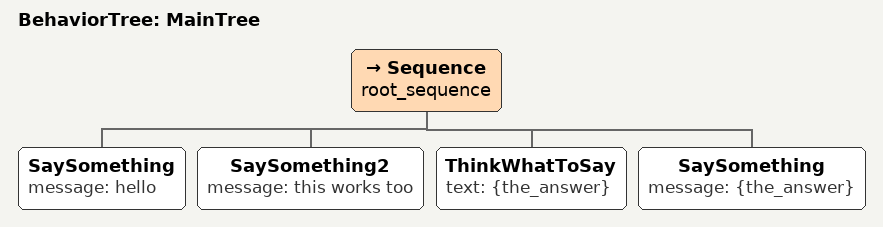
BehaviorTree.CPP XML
<root main_tree_to_execute = "MainTree" >
  <BehaviorTree ID="MainTree">
     <Sequence name="root_sequence">
         <SaySomething     message="hello" />
         <SaySomething2    message="this works too" />
         <ThinkWhatToSay   text="{the_answer}"/>
         <SaySomething     message="{the_answer}" />
     </Sequence>
  </BehaviorTree>
</root>
